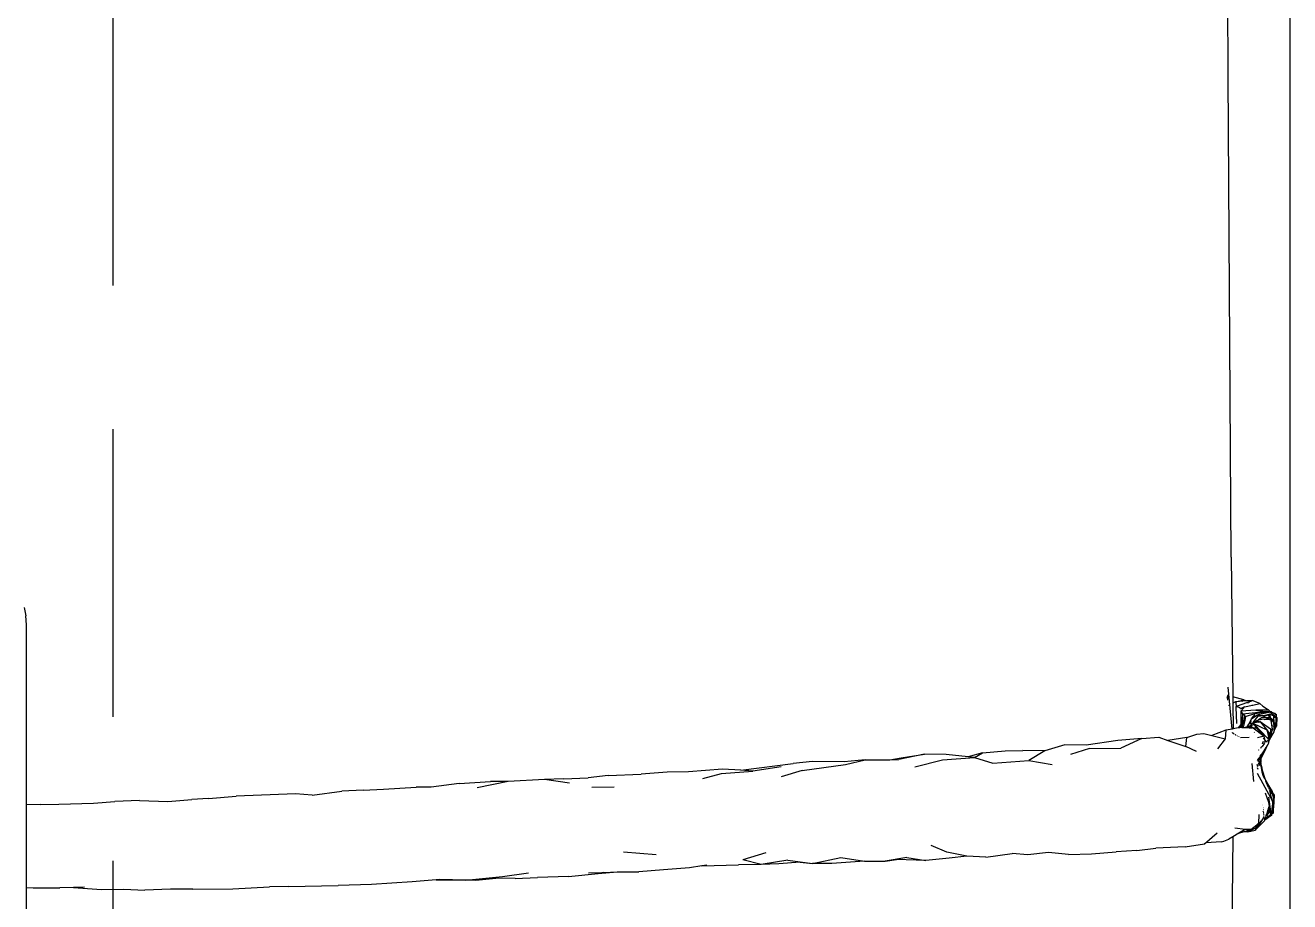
# Model space of a CAD drawing. Header units: millimetres. Extents: x 0 to 460473, y -68369 to 85219.
# Drawn here: x 224416 to 224966, y -37431 to -37050 of the extents above; entities that cross this region are included whole.
import ezdxf

# ---------------------------------------------------------------- set-up
doc = ezdxf.new("R2010")
doc.units = ezdxf.units.MM
doc.header["$LTSCALE"] = 50
doc.linetypes.add('HIDDEN2', pattern=[0.1875, 0.125, -0.0625])
doc.layers.add('ha', color=8, linetype='Continuous')
doc.layers.add('hid', color=8, linetype='HIDDEN2')

# ---------------------------------------------------------------- blocks, each defined once
blk = doc.blocks.new('12312')
for p, q in [((250590.54, -37194.21), (250590.54, -38539.32)), ((250563.72, -37583.35), (250563.47, -37500.2)), ((250565.07, -37792.35), (250563.72, -37583.35)), ((250565.07, -37792.35), (250565.78, -37853.05)), ((250040.27, -37814.23), (250041.01, -37817.95)), ((250041.25, -37821.73), (250041.01, -37817.95)), ((250041.25, -37900.02), (250041.25, -37821.73)), ((250563.42, -37853.65), (250563.58, -37852.47)), ((250563.58, -37852.47), (250563.5, -37852.47)), ((250563.63, -37854.47), (250563.58, -37852.47)), ((250563.67, -37852.49), (250563.58, -37852.47)), ((250565.56, -37867.1), (250563.75, -37848.82)), ((250563.91, -37852.55), (250563.85, -37852.54)), ((250564.09, -37856.78), (250563.96, -37856.86)), ((250564.37, -37856.63), (250564.33, -37856.65)), ((250570.61, -37854.33), (250565.78, -37853.05)), ((250565.78, -37853.05), (250565.82, -37855.84)), ((250566.99, -37855.2), (250565.82, -37855.84)), ((250565.82, -37855.84), (250565.95, -37867.02)), ((250566.99, -37855.2), (250570.61, -37854.33)), ((250568.63, -37855.09), (250566.99, -37855.2)), ((250566.99, -37855.2), (250567.07, -37855.7)), ((250567.07, -37855.7), (250567.04, -37855.71)), ((250567.07, -37855.7), (250567.3, -37857.26)), ((250567.23, -37857.72), (250567.32, -37857.63)), ((250567.3, -37857.26), (250567.91, -37857.04)), ((250567.3, -37857.26), (250567.6, -37857.35)), ((250567.32, -37857.63), (250567.3, -37857.26)), ((250567.59, -37864.65), (250567.32, -37857.63)), ((250567.6, -37857.35), (250567.91, -37857.04)), ((250567.6, -37857.35), (250568.84, -37857.74)), ((250567.91, -37857.04), (250571.87, -37855.58)), ((250570.61, -37854.33), (250568.63, -37855.09)), ((250569.94, -37855), (250568.63, -37855.09)), ((250569.15, -37858.33), (250568.84, -37857.74)), ((250570.87, -37857.46), (250569.15, -37858.33)), ((250570.45, -37857.97), (250569.15, -37858.33)), ((250569.28, -37859.37), (250570.45, -37857.97)), ((250569.94, -37855), (250570.61, -37854.33)), ((250571.85, -37854.87), (250569.94, -37855)), ((250570.45, -37857.97), (250570.87, -37857.46)), ((250570.61, -37854.33), (250571.85, -37854.87)), ((250570.87, -37857.46), (250574.41, -37856.68)), ((250574.1, -37854.77), (250571.85, -37854.87)), ((250571.87, -37855.58), (250572.74, -37855.26)), ((250571.87, -37855.58), (250572.56, -37855.64)), ((250572.74, -37855.26), (250574.1, -37854.77)), ((250572.74, -37855.26), (250573.01, -37855.38)), ((250574.1, -37854.77), (250574.2, -37854.71)), ((250574.22, -37854.72), (250574.1, -37854.77)), ((250574.2, -37854.71), (250574.25, -37854.71)), ((250574.22, -37854.72), (250574.2, -37854.71)), ((250574.22, -37854.72), (250574.25, -37854.71)), ((250577.51, -37856), (250574.22, -37854.72)), ((250574.41, -37856.68), (250574.41, -37856.62)), ((250574.41, -37856.68), (250574.45, -37856.67)), ((250574.45, -37856.67), (250574.44, -37856.62)), ((250574.45, -37856.67), (250577.51, -37856)), ((250577.51, -37856), (250578.81, -37857.08)), ((250578.81, -37857.08), (250581.25, -37858.72)), ((250575.88, -37858.87), (250569.28, -37859.37)), ((250569.28, -37859.37), (250569.96, -37860.48)), ((250569.28, -37859.37), (250569.33, -37865.14)), ((250569.5, -37864.92), (250569.9, -37862.74)), ((250569.9, -37862.74), (250569.86, -37864.48)), ((250569.96, -37860.48), (250569.9, -37862.74)), ((250569.9, -37862.74), (250570.02, -37862.1)), ((250569.96, -37860.48), (250579.89, -37859.51)), ((250571.09, -37861.36), (250569.96, -37860.48)), ((250569.96, -37860.48), (250570.02, -37862.1)), ((250570.02, -37862.1), (250570.15, -37861.39)), ((250570.02, -37862.1), (250570.1, -37864.18)), ((250570.56, -37865.15), (250571.09, -37861.36)), ((250571.03, -37863.22), (250570.56, -37865.15)), ((250571.03, -37863.22), (250571.09, -37861.36)), ((250571.39, -37861.69), (250571.03, -37863.22)), ((250571.09, -37861.36), (250571.39, -37861.69)), ((250571.39, -37861.69), (250575.41, -37860.32)), ((250572.75, -37864.92), (250573.9, -37862.7)), ((250573.79, -37863.33), (250572.93, -37864.87)), ((250573.9, -37862.7), (250574.77, -37861.49)), ((250573.9, -37862.7), (250574.3, -37862.41)), ((250574.3, -37862.41), (250575.65, -37861.44)), ((250574.77, -37861.49), (250574.3, -37862.41)), ((250574.63, -37864.27), (250576.85, -37861.49)), ((250575.66, -37863.76), (250574.63, -37864.27)), ((250574.82, -37861.49), (250574.77, -37861.49)), ((250574.9, -37861.34), (250574.82, -37861.49)), ((250575.65, -37861.44), (250574.82, -37861.49)), ((250575.41, -37860.32), (250574.9, -37861.34)), ((250576.7, -37863.8), (250575.28, -37864.31)), ((250575.28, -37864.31), (250576.8, -37863.86)), ((250575.41, -37860.32), (250580.77, -37859.65)), ((250576.29, -37863.55), (250575.43, -37864.2)), ((250576.18, -37863.48), (250575.5, -37864.06)), ((250575.66, -37863.76), (250575.5, -37864.06)), ((250575.65, -37861.44), (250576.2, -37861.04)), ((250576.18, -37863.48), (250575.66, -37863.76)), ((250581.25, -37858.72), (250575.88, -37858.87)), ((250575.88, -37858.87), (250576.55, -37858.98)), ((250576.24, -37863.47), (250576.18, -37863.48)), ((250582.05, -37859.79), (250576.2, -37861.04)), ((250576.85, -37861.49), (250576.2, -37861.04)), ((250576.2, -37861.04), (250579.04, -37861.14)), ((250576.85, -37863.17), (250576.24, -37863.47)), ((250576.47, -37863.42), (250576.24, -37863.47)), ((250576.24, -37863.47), (250576.29, -37863.55)), ((250576.29, -37863.55), (250577.67, -37864)), ((250576.29, -37863.55), (250576.7, -37863.8)), ((250579.19, -37862.85), (250576.47, -37863.42)), ((250576.85, -37863.17), (250576.47, -37863.42)), ((250576.55, -37858.98), (250581.25, -37858.72)), ((250576.55, -37858.98), (250579.89, -37859.51)), ((250576.7, -37863.8), (250576.8, -37863.86)), ((250576.8, -37863.86), (250577.14, -37864.07)), ((250576.85, -37861.49), (250579.04, -37861.14)), ((250577.03, -37863.08), (250576.85, -37863.17)), ((250577.38, -37862.81), (250577.03, -37863.08)), ((250577.67, -37864), (250577.19, -37864.09)), ((250577.52, -37862.73), (250577.38, -37862.81)), ((250578.29, -37862.19), (250577.52, -37862.73)), ((250577.67, -37864), (250580.63, -37867.5)), ((250582.15, -37867.11), (250577.67, -37864)), ((250578.29, -37862.19), (250580.91, -37860.92)), ((250581.83, -37862.14), (250578.29, -37862.19)), ((250579.04, -37861.14), (250581.83, -37860.68)), ((250579.65, -37862.88), (250579.19, -37862.85)), ((250579.65, -37862.88), (250581.83, -37862.14)), ((250580.17, -37862.92), (250579.65, -37862.88)), ((250579.89, -37859.51), (250581.59, -37859.34)), ((250579.89, -37859.51), (250580.77, -37859.65)), ((250580.65, -37862.69), (250580.17, -37862.92)), ((250581.8, -37863.05), (250580.17, -37862.92)), ((250580.65, -37862.69), (250580.55, -37862.67)), ((250581.83, -37862.14), (250580.65, -37862.69)), ((250581.75, -37862.93), (250580.65, -37862.69)), ((250580.77, -37859.65), (250581.74, -37859.53)), ((250581.83, -37860.68), (250580.91, -37860.92)), ((250580.91, -37860.92), (250581.06, -37861.06)), ((250581.83, -37860.68), (250581.06, -37861.06)), ((250581.06, -37861.06), (250581.22, -37861.21)), ((250581.22, -37861.21), (250582.09, -37861.24)), ((250581.22, -37861.21), (250581.38, -37861.36)), ((250581.25, -37858.72), (250582.1, -37859.52)), ((250582.13, -37861.34), (250581.38, -37861.36)), ((250581.38, -37861.36), (250581.78, -37861.73)), ((250581.74, -37859.53), (250581.59, -37859.34)), ((250581.59, -37859.34), (250581.96, -37859.5)), ((250581.74, -37859.53), (250581.96, -37859.5)), ((250581.8, -37863.05), (250581.75, -37862.93)), ((250581.88, -37862.95), (250581.75, -37862.93)), ((250581.78, -37861.73), (250582.34, -37861.8)), ((250581.78, -37861.73), (250583.42, -37863.28)), ((250581.88, -37863.05), (250581.8, -37863.05)), ((250581.83, -37860.68), (250583.67, -37861.29)), ((250583.42, -37863.28), (250581.83, -37862.14)), ((250581.83, -37862.14), (250581.88, -37862.95)), ((250582.43, -37863.09), (250581.83, -37862.14)), ((250581.88, -37862.95), (250581.88, -37863.05)), ((250582.43, -37863.09), (250581.88, -37862.95)), ((250582.43, -37863.09), (250581.88, -37863.05)), ((250581.96, -37859.5), (250582.05, -37859.79)), ((250582.73, -37859.88), (250581.96, -37859.5)), ((250581.96, -37859.5), (250582.1, -37859.52)), ((250582.05, -37859.79), (250584.73, -37861.96)), ((250582.68, -37859.63), (250582.1, -37859.52)), ((250582.1, -37859.52), (250582.46, -37859.64)), ((250582.48, -37863.45), (250582.43, -37863.09)), ((250582.64, -37863.11), (250582.43, -37863.09)), ((250582.64, -37863.11), (250582.48, -37863.45)), ((250582.59, -37864.21), (250582.48, -37863.45)), ((250582.5, -37859.65), (250582.7, -37859.72)), ((250583.08, -37863.43), (250582.59, -37864.21)), ((250583.42, -37863.28), (250582.64, -37863.11)), ((250582.7, -37859.72), (250582.68, -37859.63)), ((250582.68, -37859.63), (250583.03, -37859.83)), ((250582.7, -37859.72), (250582.73, -37859.88)), ((250582.7, -37859.72), (250582.74, -37859.74)), ((250582.84, -37859.94), (250582.73, -37859.88)), ((250582.84, -37859.94), (250582.74, -37859.74)), ((250582.74, -37859.74), (250583.03, -37859.83)), ((250584.07, -37860.55), (250582.84, -37859.94)), ((250583.03, -37859.83), (250584.06, -37860.46)), ((250583.03, -37859.83), (250584.01, -37860.17)), ((250583.42, -37863.28), (250583.56, -37864.66)), ((250583.67, -37861.29), (250584.73, -37861.96)), ((250583.68, -37861.97), (250583.67, -37861.29)), ((250583.68, -37861.97), (250584.72, -37862.1)), ((250583.73, -37864.12), (250583.68, -37861.97)), ((250584.01, -37860.17), (250584.06, -37860.46)), ((250584.06, -37860.46), (250584.07, -37860.55)), ((250584.06, -37860.46), (250584.79, -37860.9)), ((250584.79, -37860.9), (250584.07, -37860.55)), ((250584.5, -37866.1), (250584.72, -37862.1)), ((250584.72, -37862.1), (250584.93, -37862.13)), ((250584.73, -37861.96), (250584.79, -37860.9)), ((250584.73, -37861.96), (250584.93, -37862.13)), ((250584.93, -37862.13), (250584.87, -37865.78)), ((250545.81, -37870.71), (250550.14, -37869.28)), ((250550.14, -37869.28), (250553.24, -37869.03)), ((250553.24, -37869.03), (250556.65, -37869.87)), ((250562.77, -37867.54), (250556.65, -37869.87)), ((250562.77, -37867.54), (250562.53, -37871.32)), ((250563.82, -37867.42), (250562.77, -37867.54)), ((250565.56, -37867.1), (250563.82, -37867.42)), ((250565.95, -37867.02), (250565.56, -37867.1)), ((250565.76, -37869.06), (250565.71, -37868.62)), ((250568.14, -37866.62), (250565.95, -37867.02)), ((250565.97, -37868.78), (250565.97, -37869.17)), ((250566.26, -37868.96), (250566.06, -37869.21)), ((250566.13, -37869.25), (250566.35, -37869.02)), ((250567.02, -37869.44), (250566.88, -37869.62)), ((250566.88, -37869.62), (250567.11, -37869.5)), ((250569.33, -37865.14), (250568.14, -37866.62)), ((250568.73, -37866.51), (250568.14, -37866.62)), ((250568.73, -37866.51), (250569.33, -37865.87)), ((250569.24, -37866.42), (250568.73, -37866.51)), ((250569.7, -37866.43), (250569.24, -37866.42)), ((250569.85, -37864.72), (250569.33, -37865.87)), ((250569.5, -37864.92), (250569.33, -37865.14)), ((250569.33, -37865.14), (250569.33, -37865.87)), ((250569.33, -37865.87), (250569.38, -37865.56)), ((250569.38, -37865.56), (250569.5, -37864.92)), ((250569.86, -37864.48), (250569.5, -37864.92)), ((250569.72, -37866.38), (250569.7, -37866.43)), ((250569.74, -37866.43), (250569.7, -37866.43)), ((250569.74, -37866.43), (250569.72, -37866.38)), ((250569.72, -37866.38), (250569.81, -37866.38)), ((250569.74, -37866.43), (250572.91, -37866.54)), ((250569.85, -37864.72), (250569.81, -37866.38)), ((250569.81, -37866.38), (250569.85, -37866.39)), ((250569.85, -37866.39), (250570.1, -37864.18)), ((250570.1, -37864.18), (250569.85, -37864.72)), ((250569.86, -37864.48), (250569.85, -37864.72)), ((250569.85, -37866.39), (250569.94, -37866.39)), ((250570.1, -37864.18), (250569.86, -37864.48)), ((250570.39, -37865.88), (250569.94, -37866.39)), ((250569.94, -37866.39), (250570.1, -37866.39)), ((250570.1, -37866.39), (250570.34, -37866.06)), ((250570.1, -37866.39), (250570.26, -37866.4)), ((250570.34, -37866.06), (250570.26, -37866.4)), ((250570.26, -37866.4), (250571.84, -37866.2)), ((250570.26, -37866.4), (250571.36, -37866.44)), ((250570.39, -37865.88), (250570.34, -37866.06)), ((250570.56, -37865.15), (250570.39, -37865.88)), ((250571.78, -37866.3), (250571.36, -37866.44)), ((250571.36, -37866.44), (250572.91, -37866.54)), ((250572.13, -37866.18), (250571.78, -37866.3)), ((250571.84, -37866.2), (250571.78, -37866.3)), ((250572.58, -37864.96), (250571.84, -37866.2)), ((250571.84, -37866.2), (250572.13, -37866.18)), ((250573.11, -37865.84), (250572.13, -37866.18)), ((250572.13, -37866.18), (250573.92, -37866.03)), ((250572.75, -37864.92), (250572.58, -37864.96)), ((250572.93, -37864.87), (250572.75, -37864.92)), ((250572.91, -37866.54), (250572.99, -37866.5)), ((250574.32, -37864.53), (250572.93, -37864.87)), ((250572.99, -37866.5), (250573.92, -37866.03)), ((250572.99, -37866.5), (250573.27, -37866.56)), ((250573.11, -37865.84), (250574.32, -37864.53)), ((250575.29, -37865.1), (250573.11, -37865.84)), ((250573.32, -37866.52), (250573.27, -37866.56)), ((250573.92, -37866.03), (250573.32, -37866.52)), ((250573.32, -37866.52), (250574.01, -37866.58)), ((250573.92, -37866.03), (250574.63, -37866.56)), ((250574.01, -37866.58), (250573.92, -37866.03)), ((250574.01, -37866.58), (250574.2, -37866.55)), ((250574.32, -37864.53), (250574.45, -37864.59)), ((250574.45, -37864.59), (250574.63, -37864.27)), ((250574.45, -37864.59), (250574.48, -37864.6)), ((250574.48, -37864.6), (250574.97, -37864.51)), ((250574.48, -37864.6), (250575.29, -37865.1)), ((250574.48, -37864.6), (250580.63, -37867.5)), ((250574.63, -37866.56), (250576.02, -37866.62)), ((250574.63, -37866.56), (250579.49, -37870.24)), ((250574.97, -37864.51), (250575.02, -37864.47)), ((250574.99, -37864.48), (250574.97, -37864.51)), ((250575.02, -37864.47), (250574.99, -37864.48)), ((250575.02, -37864.47), (250575.08, -37864.42)), ((250575.12, -37864.4), (250575.08, -37864.42)), ((250577.06, -37864.12), (250575.12, -37864.4)), ((250575.28, -37864.31), (250575.12, -37864.4)), ((250575.28, -37868.58), (250575.13, -37868.52)), ((250575.43, -37864.2), (250575.28, -37864.31)), ((250575.29, -37865.1), (250580.91, -37871.06)), ((250575.65, -37865.85), (250575.29, -37865.1)), ((250575.43, -37864.2), (250575.5, -37864.06)), ((250575.69, -37865.94), (250575.65, -37865.85)), ((250575.69, -37865.94), (250575.77, -37865.97)), ((250576.02, -37866.62), (250575.69, -37865.94)), ((250580.91, -37871.06), (250575.77, -37865.97)), ((250576.02, -37866.62), (250579.49, -37870.24)), ((250577.14, -37864.07), (250577.06, -37864.12)), ((250577.14, -37864.07), (250577.19, -37864.09)), ((250580.63, -37867.5), (250581.73, -37869.12)), ((250580.63, -37867.5), (250580.71, -37867.83)), ((250581.73, -37869.12), (250580.71, -37867.83)), ((250580.71, -37867.83), (250581.32, -37870.58)), ((250581.46, -37870.38), (250581.73, -37869.12)), ((250581.73, -37869.12), (250582.06, -37869.54)), ((250582.15, -37867.11), (250582.06, -37869.54)), ((250582.15, -37867.11), (250583, -37867.08)), ((250582.31, -37869.24), (250582.21, -37869.57)), ((250582.31, -37869.43), (250582.21, -37869.57)), ((250582.28, -37870.81), (250583.88, -37867.97)), ((250582.28, -37870.81), (250582.31, -37869.43)), ((250583, -37867.08), (250582.31, -37869.24)), ((250582.31, -37869.24), (250582.57, -37868.89)), ((250582.54, -37869.1), (250582.31, -37869.43)), ((250582.31, -37869.43), (250582.31, -37869.24)), ((250582.74, -37865.27), (250582.59, -37864.21)), ((250583.02, -37865.93), (250582.74, -37865.27)), ((250583, -37867.08), (250582.74, -37865.27)), ((250583.56, -37864.66), (250583.64, -37865.17)), ((250583.63, -37865.42), (250583.66, -37865.28)), ((250583.63, -37865.42), (250583.64, -37865.55)), ((250583.65, -37864.69), (250583.64, -37865.17)), ((250583.64, -37865.17), (250583.66, -37865.28)), ((250583.64, -37865.55), (250583.7, -37866.15)), ((250583.64, -37865.55), (250583.72, -37865.61)), ((250583.66, -37865.28), (250583.75, -37864.92)), ((250583.7, -37866.15), (250583.72, -37865.61)), ((250583.7, -37866.15), (250583.8, -37867.22)), ((250583.72, -37865.61), (250583.75, -37864.92)), ((250583.72, -37865.61), (250583.8, -37866.04)), ((250584.11, -37865.09), (250583.73, -37864.12)), ((250583.75, -37864.92), (250583.73, -37864.12)), ((250583.8, -37866.04), (250583.75, -37864.92)), ((250583.8, -37866.04), (250583.91, -37866.71)), ((250583.84, -37867.17), (250583.8, -37866.04)), ((250583.8, -37867.22), (250583.84, -37867.17)), ((250583.8, -37867.22), (250583.81, -37867.29)), ((250583.86, -37867.52), (250583.81, -37867.29)), ((250583.84, -37867.17), (250584.87, -37865.78)), ((250583.84, -37867.55), (250583.86, -37867.52)), ((250583.88, -37867.97), (250583.84, -37867.55)), ((250583.86, -37867.52), (250584.87, -37865.78)), ((250584.11, -37865.09), (250583.91, -37866.71)), ((250584.5, -37866.1), (250584.11, -37865.09)), ((250584.87, -37865.78), (250584.5, -37866.1)), ((250492.78, -37874), (250484.11, -37876.56)), ((250502.06, -37874.1), (250492.78, -37874)), ((250515.84, -37872.14), (250502.06, -37874.1)), ((250526.26, -37871.24), (250515.84, -37872.14)), ((250526.26, -37871.24), (250517.1, -37875.34)), ((250526.26, -37871.24), (250533.57, -37870.69)), ((250533.57, -37870.69), (250537.51, -37872)), ((250545.81, -37870.71), (250537.51, -37872)), ((250537.51, -37872), (250545.41, -37874.64)), ((250545.41, -37874.64), (250545.81, -37870.71)), ((250550.08, -37876.84), (250545.41, -37874.64)), ((250556.65, -37869.87), (250562.53, -37871.32)), ((250562.53, -37871.32), (250559.21, -37875.74)), ((250567.18, -37869.55), (250567.03, -37869.71)), ((250567.23, -37869.58), (250567.08, -37869.74)), ((250567.15, -37869.77), (250567.26, -37869.6)), ((250567.97, -37870.04), (250567.91, -37870.16)), ((250568.52, -37870.39), (250568.47, -37870.44)), ((250569.13, -37870.78), (250572.88, -37870.55)), ((250579.49, -37870.24), (250576.55, -37870.96)), ((250577.97, -37875.32), (250578.12, -37874.95)), ((250578.12, -37874.95), (250578.21, -37874.84)), ((250578.3, -37874.98), (250578.27, -37875.02)), ((250578.32, -37874.72), (250578.3, -37874.98)), ((250579.63, -37873.24), (250578.63, -37874.65)), ((250578.72, -37873.43), (250578.67, -37873.46)), ((250578.72, -37873.43), (250579.16, -37872.32)), ((250578.95, -37870.96), (250579.95, -37872.43)), ((250580.07, -37872.61), (250579.49, -37870.24)), ((250579.53, -37873), (250579.95, -37872.43)), ((250579.95, -37872.43), (250580.07, -37872.61)), ((250580.07, -37872.61), (250579.96, -37872.77)), ((250580.12, -37872.68), (250580.07, -37872.61)), ((250580.53, -37874.56), (250580.1, -37875.5)), ((250580.52, -37874.9), (250580.1, -37875.5)), ((250580.12, -37872.68), (250580.99, -37872.1)), ((250580.52, -37874.9), (250581.11, -37873.69)), ((250580.71, -37874.3), (250580.52, -37874.9)), ((250580.52, -37874.9), (250580.62, -37874.44)), ((250580.91, -37871.11), (250580.91, -37871.06)), ((250580.91, -37871.11), (250580.94, -37871.09)), ((250580.91, -37871.11), (250581.06, -37871.21)), ((250580.99, -37872.1), (250581.13, -37872)), ((250581, -37872.27), (250580.99, -37872.1)), ((250581.06, -37871.21), (250581.04, -37871.23)), ((250581.06, -37871.21), (250581.55, -37871.65)), ((250581.09, -37872.19), (250581.13, -37872)), ((250581.28, -37872.95), (250581.11, -37873.69)), ((250581.13, -37872), (250581.56, -37871.71)), ((250581.28, -37872.95), (250582.03, -37871.27)), ((250581.28, -37872.95), (250581.42, -37872.34)), ((250581.32, -37870.58), (250581.46, -37870.38)), ((250581.32, -37870.58), (250581.39, -37870.73)), ((250581.39, -37870.73), (250581.36, -37870.78)), ((250581.36, -37870.78), (250581.55, -37871.65)), ((250581.39, -37870.73), (250581.46, -37870.38)), ((250582.03, -37871.27), (250581.42, -37872.34)), ((250581.56, -37871.71), (250581.42, -37872.34)), ((250581.65, -37871.33), (250581.55, -37871.65)), ((250581.56, -37871.71), (250581.55, -37871.65)), ((250581.65, -37871.33), (250582.06, -37869.54)), ((250582.21, -37869.57), (250581.65, -37871.33)), ((250582.03, -37871.27), (250582.22, -37870.94)), ((250582.21, -37869.57), (250582.28, -37870.81)), ((250582.28, -37870.81), (250582.22, -37870.94)), ((250406, -37880.51), (250396.88, -37881.37)), ((250397.42, -37882.46), (250406, -37880.51)), ((250406, -37880.51), (250416.66, -37880.4)), ((250416.66, -37880.4), (250421.54, -37879.66)), ((250416.66, -37880.4), (250420.58, -37880.36)), ((250431.7, -37878.08), (250420.58, -37880.36)), ((250421.54, -37879.66), (250431.7, -37878.08)), ((250427.54, -37883.54), (250439.64, -37880.48)), ((250441.1, -37878.16), (250431.7, -37878.08)), ((250439.64, -37880.48), (250453.45, -37879.47)), ((250450.8, -37879.19), (250441.1, -37878.16)), ((250457.03, -37877.48), (250450.8, -37879.19)), ((250453.45, -37879.47), (250450.8, -37879.19)), ((250453.45, -37879.47), (250457.03, -37877.48)), ((250453.45, -37879.47), (250461.39, -37881.91)), ((250457.03, -37877.48), (250466.84, -37876.55)), ((250466.84, -37876.55), (250474.5, -37876.38)), ((250484.11, -37876.56), (250474.5, -37876.38)), ((250484.11, -37876.56), (250477.1, -37880.71)), ((250503.44, -37875.6), (250495.29, -37878.15)), ((250503.44, -37875.6), (250517.1, -37875.34)), ((250576.72, -37880.35), (250576.41, -37880.82)), ((250577.14, -37880.43), (250576.65, -37881.36)), ((250576.78, -37880.29), (250576.72, -37880.35)), ((250576.74, -37880.82), (250576.72, -37880.35)), ((250576.74, -37880.82), (250576.78, -37880.29)), ((250577.01, -37879.92), (250576.78, -37880.26)), ((250576.78, -37880.29), (250576.78, -37880.26)), ((250577.05, -37879.85), (250577.01, -37879.92)), ((250577.14, -37880.43), (250577.01, -37879.92)), ((250577.04, -37876.25), (250577.06, -37876.15)), ((250577.63, -37878.97), (250577.05, -37879.85)), ((250577.05, -37879.85), (250577.2, -37880.33)), ((250577.06, -37876.15), (250577.1, -37876.1)), ((250577.1, -37876.2), (250577.06, -37876.15)), ((250577.2, -37880.33), (250577.14, -37880.43)), ((250577.36, -37880.02), (250577.2, -37880.33)), ((250577.65, -37879.21), (250577.36, -37880.02)), ((250577.67, -37879.44), (250577.36, -37880.02)), ((250577.7, -37878.86), (250577.63, -37878.97)), ((250577.65, -37879.21), (250577.63, -37878.97)), ((250577.72, -37879.07), (250577.65, -37879.21)), ((250577.67, -37879.44), (250577.65, -37879.21)), ((250577.72, -37879.07), (250577.67, -37879.44)), ((250577.75, -37879.29), (250577.67, -37879.44)), ((250577.7, -37878.86), (250578.11, -37878.24)), ((250577.7, -37878.86), (250577.72, -37879.07)), ((250577.75, -37879.29), (250577.72, -37879.07)), ((250578.09, -37878.65), (250577.75, -37879.29)), ((250577.87, -37880.31), (250577.77, -37880.54)), ((250577.94, -37875.15), (250577.79, -37875.5)), ((250578.01, -37880.02), (250577.87, -37880.31)), ((250577.95, -37880.99), (250577.87, -37880.31)), ((250578.01, -37880.02), (250577.95, -37880.99)), ((250580.1, -37875.5), (250578.01, -37880.02)), ((250578.11, -37878.24), (250578.09, -37878.65)), ((250578.09, -37878.65), (250578.26, -37878.33)), ((250578.35, -37877.88), (250578.11, -37878.24)), ((250578.67, -37877.56), (250578.26, -37878.33)), ((250578.26, -37878.33), (250578.28, -37878.12)), ((250578.28, -37878.12), (250578.29, -37878.09)), ((250578.29, -37878.09), (250578.33, -37878.05)), ((250578.33, -37878.05), (250578.35, -37877.88)), ((250578.39, -37877.82), (250578.35, -37877.88)), ((250579.32, -37876.62), (250578.39, -37877.82)), ((250580.19, -37875.09), (250578.67, -37877.56)), ((250579.15, -37876.66), (250578.67, -37877.56)), ((250580.1, -37875.5), (250579.32, -37876.62)), ((250319.78, -37885.87), (250308.5, -37886.66)), ((250329.06, -37885.68), (250319.78, -37885.87)), ((250343.94, -37884.48), (250329.06, -37885.68)), ((250343.44, -37886.34), (250357.16, -37885.4)), ((250351.87, -37885.03), (250343.94, -37884.48)), ((250351.87, -37885.03), (250374.68, -37882.06)), ((250357.16, -37885.4), (250351.87, -37885.03)), ((250369.43, -37883.53), (250357.16, -37885.4)), ((250378.52, -37885.09), (250369.35, -37887.86)), ((250383.08, -37881.17), (250374.68, -37882.06)), ((250378.52, -37885.09), (250397.42, -37882.46)), ((250396.88, -37881.37), (250383.08, -37881.17)), ((250461.39, -37881.91), (250477.1, -37880.71)), ((250477.1, -37880.71), (250487.32, -37882.54)), ((250574.14, -37882.12), (250574.8, -37889.91)), ((250576.75, -37883.58), (250576.43, -37882.47)), ((250576.44, -37883.87), (250576.66, -37884.5)), ((250577.17, -37881.83), (250576.86, -37882.5)), ((250577.49, -37881.49), (250577.12, -37883.02)), ((250577.17, -37881.83), (250577.12, -37883.02)), ((250577.44, -37881.26), (250577.17, -37881.83)), ((250577.44, -37881.28), (250577.46, -37881.2)), ((250577.46, -37881.2), (250577.44, -37881.26)), ((250577.44, -37881.26), (250577.44, -37881.28)), ((250577.44, -37881.28), (250577.49, -37881.49)), ((250577.67, -37880.74), (250577.46, -37881.2)), ((250577.46, -37881.2), (250577.52, -37881.38)), ((250577.52, -37881.38), (250577.49, -37881.49)), ((250577.49, -37881.49), (250578.5, -37885.69)), ((250577.67, -37880.74), (250577.52, -37881.38)), ((250577.52, -37881.38), (250578.1, -37883.28)), ((250577.77, -37880.54), (250577.67, -37880.74)), ((250577.89, -37882), (250577.77, -37880.54)), ((250577.95, -37880.99), (250577.89, -37882)), ((250577.89, -37882), (250578.1, -37883.28)), ((250577.89, -37882), (250578.24, -37883.4)), ((250578.24, -37883.4), (250577.95, -37880.99)), ((250578.1, -37883.28), (250578.5, -37885.69)), ((250578.3, -37883.91), (250578.24, -37883.4)), ((250578.24, -37883.4), (250578.62, -37884.95)), ((250578.3, -37883.91), (250578.62, -37884.95)), ((250578.5, -37885.69), (250578.3, -37883.91)), ((250578.5, -37885.69), (250578.55, -37885.89)), ((250579.03, -37887.33), (250578.55, -37885.89)), ((250578.55, -37885.89), (250578.8, -37886.94)), ((250578.62, -37884.95), (250579.73, -37888.57)), ((250578.62, -37884.95), (250579.33, -37887.88)), ((250229.39, -37890.83), (250217.26, -37892.41)), ((250229.39, -37890.83), (250243, -37889.95)), ((250250.68, -37889.96), (250237.24, -37892.68)), ((250250.68, -37889.96), (250243, -37889.95)), ((250266.52, -37889.06), (250250.68, -37889.96)), ((250274.76, -37888.8), (250266.52, -37889.06)), ((250277.36, -37890.61), (250266.52, -37889.06)), ((250274.76, -37888.8), (250285.5, -37888.24)), ((250294.14, -37887.24), (250285.5, -37888.24)), ((250294.14, -37887.24), (250308.5, -37886.66)), ((250335.3, -37888.6), (250343.44, -37886.34)), ((250582.29, -37897.05), (250576.47, -37886.47)), ((250579.03, -37887.33), (250578.8, -37886.94)), ((250579.14, -37887.68), (250579.03, -37887.33)), ((250579.33, -37887.88), (250579.03, -37887.33)), ((250579.73, -37888.57), (250579.33, -37887.88)), ((250579.33, -37887.88), (250579.46, -37888.37)), ((250579.73, -37888.57), (250580.09, -37889.74)), ((250582.96, -37894.27), (250579.73, -37888.57)), ((250580.09, -37889.74), (250582.96, -37894.27)), ((250580.41, -37890.45), (250580.09, -37889.74)), ((250581.33, -37891.85), (250580.09, -37889.74)), ((250581.35, -37892.51), (250580.41, -37890.45)), ((250580.41, -37890.45), (250581.33, -37891.85)), ((250120.42, -37897.33), (250132.39, -37896.21)), ((250158.21, -37895.24), (250132.39, -37896.21)), ((250165.54, -37895.81), (250158.21, -37895.24)), ((250165.54, -37895.81), (250178.45, -37894.09)), ((250187.68, -37893.61), (250178.45, -37894.09)), ((250187.68, -37893.61), (250196.54, -37893.27)), ((250196.54, -37893.27), (250210.75, -37892.36)), ((250217.26, -37892.41), (250210.75, -37892.36)), ((250287.1, -37892.41), (250296.75, -37892.22)), ((250581.49, -37899.03), (250579.98, -37894.92)), ((250581.29, -37896.75), (250582.21, -37902.94)), ((250581.56, -37892.24), (250581.33, -37891.85)), ((250582.78, -37895.38), (250581.56, -37892.24)), ((250581.65, -37893.18), (250581.56, -37892.24)), ((250582.29, -37894.46), (250581.56, -37892.24)), ((250581.56, -37892.24), (250582.96, -37894.27)), ((250581.78, -37895.68), (250581.79, -37895.66)), ((250582.9, -37898.15), (250581.92, -37893.76)), ((250581.95, -37896.14), (250581.94, -37896.08)), ((250582.96, -37894.27), (250582.97, -37894.34)), ((250582.97, -37894.34), (250583.12, -37896.03)), ((250583.95, -37895.84), (250582.97, -37894.34)), ((250583.53, -37896.82), (250582.97, -37894.34)), ((250583.53, -37896.82), (250583.13, -37898.59)), ((250583.57, -37901.17), (250583.53, -37896.82)), ((250583.57, -37901.17), (250583.95, -37895.84)), ((250047.32, -37899.82), (250041.25, -37900.02)), ((250041.25, -37936.02), (250041.25, -37900.02)), ((250047.32, -37899.82), (250055.28, -37899.72)), ((250055.28, -37899.72), (250070.39, -37899.37)), ((250070.39, -37899.37), (250079.66, -37898.64)), ((250090.38, -37898.19), (250079.66, -37898.64)), ((250090.38, -37898.19), (250102.8, -37898.53)), ((250102.8, -37898.53), (250113.2, -37897.66)), ((250120.42, -37897.33), (250113.2, -37897.66)), ((250578.86, -37900.02), (250578.89, -37900.02)), ((250578.91, -37900.2), (250578.88, -37900.21)), ((250578.91, -37900.22), (250578.88, -37900.24)), ((250578.93, -37901.07), (250579.01, -37901.11)), ((250578.94, -37901.15), (250579.01, -37901.17)), ((250578.95, -37901.36), (250579.03, -37901.38)), ((250579.06, -37901.64), (250578.97, -37901.63)), ((250579.12, -37902.25), (250579.01, -37902.27)), ((250580.67, -37903.66), (250581.05, -37902.46)), ((250581.05, -37902.46), (250581.78, -37902.09)), ((250581.05, -37902.46), (250581.07, -37902.4)), ((250581.07, -37902.4), (250581.83, -37901.96)), ((250581.07, -37902.4), (250581.12, -37902.22)), ((250581.78, -37902.09), (250581.09, -37903.69)), ((250581.12, -37902.22), (250581.28, -37901.72)), ((250581.12, -37902.22), (250581.83, -37901.96)), ((250581.28, -37901.72), (250581.3, -37901.66)), ((250581.88, -37901.75), (250581.28, -37901.72)), ((250581.28, -37903.7), (250581.78, -37902.09)), ((250581.3, -37901.66), (250581.43, -37901.25)), ((250581.36, -37901.66), (250581.3, -37901.66)), ((250581.43, -37901.25), (250581.36, -37901.66)), ((250581.83, -37901.59), (250581.36, -37901.66)), ((250581.43, -37901.25), (250581.59, -37900.72)), ((250582.21, -37902.94), (250581.49, -37899.03)), ((250581.49, -37899.03), (250581.6, -37900.69)), ((250581.59, -37900.72), (250581.6, -37900.69)), ((250581.83, -37901.59), (250581.59, -37900.72)), ((250581.78, -37902.09), (250581.82, -37902.07)), ((250581.82, -37902.07), (250581.86, -37901.95)), ((250581.88, -37901.75), (250581.83, -37901.59)), ((250581.83, -37901.96), (250581.86, -37901.95)), ((250581.86, -37901.95), (250581.87, -37901.89)), ((250582.03, -37903.04), (250581.86, -37901.95)), ((250582.21, -37902.94), (250581.86, -37901.95)), ((250581.87, -37901.89), (250581.89, -37901.84)), ((250581.89, -37901.84), (250581.88, -37901.75)), ((250582.29, -37897.05), (250582.29, -37897.02)), ((250582.9, -37898.15), (250582.29, -37897.05)), ((250582.88, -37902.65), (250582.94, -37901.93)), ((250582.9, -37898.15), (250582.92, -37898.22)), ((250583.13, -37898.59), (250582.92, -37898.22)), ((250582.94, -37901.93), (250583.15, -37899.49)), ((250583.35, -37901.44), (250582.94, -37901.93)), ((250583.21, -37898.75), (250583.13, -37898.59)), ((250583.15, -37899.49), (250583.17, -37899.22)), ((250583.34, -37899.86), (250583.15, -37899.49)), ((250583.17, -37899.22), (250583.21, -37898.75)), ((250583.17, -37899.22), (250583.34, -37899.86)), ((250583.34, -37899.86), (250583.21, -37898.75)), ((250583.34, -37899.86), (250583.35, -37901.44)), ((250583.57, -37901.17), (250583.35, -37901.44)), ((250583.35, -37901.44), (250583.36, -37903.62)), ((250578.28, -37906.94), (250575.56, -37910.97)), ((250579.62, -37907.03), (250575.56, -37910.97)), ((250575.84, -37910), (250578.28, -37906.94)), ((250577.07, -37904.19), (250577.03, -37908.19)), ((250579.21, -37905.47), (250578.28, -37906.94)), ((250579.05, -37903.02), (250579.19, -37902.85)), ((250579.2, -37903.01), (250579.05, -37903.02)), ((250579.06, -37903.1), (250579.21, -37903.04)), ((250579.25, -37903.45), (250579.08, -37903.39)), ((250579.09, -37903.54), (250579.26, -37903.56)), ((250579.29, -37903.84), (250579.1, -37903.81)), ((250579.11, -37903.86), (250579.29, -37903.89)), ((250579.33, -37904.25), (250579.13, -37904.29)), ((250579.34, -37904.31), (250579.14, -37904.34)), ((250579.34, -37904.28), (250579.15, -37904.58)), ((250579.18, -37904.99), (250579.4, -37904.94)), ((250579.2, -37905.32), (250579.45, -37905.42)), ((250579.3, -37905.65), (250579.25, -37905.64)), ((250579.26, -37905.67), (250579.3, -37905.65)), ((250579.3, -37905.65), (250579.47, -37905.54)), ((250579.48, -37905.7), (250579.3, -37905.65)), ((250579.48, -37905.7), (250579.3, -37905.81)), ((250579.49, -37905.74), (250579.31, -37905.87)), ((250579.32, -37905.9), (250579.49, -37905.74)), ((250579.36, -37906.03), (250579.5, -37905.87)), ((250579.45, -37906.39), (250579.55, -37906.31)), ((250579.56, -37906.42), (250579.46, -37906.42)), ((250579.48, -37905.7), (250579.49, -37905.74)), ((250579.62, -37907.03), (250579.81, -37906.44)), ((250579.81, -37906.44), (250579.94, -37906)), ((250579.9, -37906.44), (250579.81, -37906.44)), ((250580.17, -37905.83), (250579.9, -37906.44)), ((250579.9, -37906.44), (250580.63, -37905.9)), ((250580.69, -37905.92), (250579.9, -37906.44)), ((250579.94, -37906), (250580.23, -37905.06)), ((250579.94, -37906), (250580.17, -37905.83)), ((250580.17, -37905.83), (250580.26, -37905.75)), ((250580.63, -37905.9), (250580.17, -37905.83)), ((250580.23, -37905.06), (250580.27, -37905.02)), ((250580.26, -37905.75), (250581.03, -37905.16)), ((250580.26, -37905.75), (250580.63, -37905.9)), ((250580.27, -37905.02), (250580.29, -37904.87)), ((250580.33, -37904.84), (250580.29, -37904.87)), ((250580.32, -37904.79), (250580.52, -37904.15)), ((250580.32, -37904.79), (250580.44, -37904.75)), ((250580.32, -37904.79), (250580.33, -37904.84)), ((250580.78, -37904.4), (250580.44, -37904.75)), ((250580.52, -37904.15), (250580.55, -37904.06)), ((250580.92, -37904.09), (250580.52, -37904.15)), ((250580.55, -37904.06), (250580.56, -37904.03)), ((250580.55, -37904.06), (250580.69, -37904.04)), ((250580.56, -37904.03), (250580.59, -37903.92)), ((250580.69, -37904.04), (250580.56, -37904.03)), ((250580.59, -37903.92), (250580.67, -37903.66)), ((250580.86, -37904.02), (250580.59, -37903.92)), ((250580.63, -37905.9), (250581.26, -37905.43)), ((250580.63, -37905.9), (250580.69, -37905.92)), ((250580.67, -37903.66), (250581.09, -37903.69)), ((250580.86, -37904.02), (250580.69, -37904.04)), ((250580.69, -37904.04), (250580.92, -37904.09)), ((250581.26, -37905.43), (250580.69, -37905.92)), ((250580.8, -37904.36), (250580.78, -37904.4)), ((250580.92, -37904.09), (250580.8, -37904.36)), ((250581.07, -37904.1), (250580.8, -37904.36)), ((250580.95, -37904.01), (250580.86, -37904.02)), ((250580.92, -37904.09), (250580.86, -37904.02)), ((250580.95, -37904.01), (250580.92, -37904.09)), ((250580.92, -37904.09), (250581, -37904.08)), ((250581.09, -37903.69), (250580.95, -37904.01)), ((250581.2, -37903.98), (250580.95, -37904.01)), ((250581, -37904.08), (250581.07, -37904.1)), ((250581.03, -37905.16), (250581.89, -37904.49)), ((250582.28, -37904.55), (250581.03, -37905.16)), ((250581.07, -37904.1), (250581.2, -37903.98)), ((250581.09, -37903.69), (250581.28, -37903.7)), ((250581.2, -37903.98), (250581.28, -37903.7)), ((250581.45, -37903.71), (250581.2, -37903.98)), ((250581.26, -37905.43), (250582.74, -37904.33)), ((250582.28, -37904.55), (250581.26, -37905.43)), ((250581.28, -37903.7), (250581.45, -37903.71)), ((250581.45, -37903.71), (250581.64, -37903.52)), ((250581.68, -37903.47), (250581.64, -37903.52)), ((250582.03, -37903.04), (250581.68, -37903.47)), ((250581.68, -37903.47), (250582.04, -37903.11)), ((250581.89, -37904.49), (250582.17, -37904.27)), ((250581.89, -37904.49), (250582.48, -37904.38)), ((250582.04, -37903.11), (250582.03, -37903.04)), ((250582.04, -37903.11), (250582.21, -37902.94)), ((250582.21, -37902.94), (250582.17, -37904.27)), ((250582.17, -37904.27), (250582.56, -37904.31)), ((250582.74, -37904.33), (250582.28, -37904.55)), ((250582.48, -37904.38), (250582.28, -37904.55)), ((250582.56, -37904.31), (250582.48, -37904.38)), ((250582.48, -37904.38), (250582.74, -37904.33)), ((250582.56, -37904.31), (250582.74, -37904.33)), ((250582.74, -37904.33), (250582.76, -37904.14)), ((250583.36, -37903.62), (250582.76, -37904.14)), ((250582.76, -37904.14), (250582.78, -37903.8)), ((250582.78, -37903.8), (250582.79, -37903.71)), ((250582.78, -37903.8), (250582.88, -37903.81)), ((250582.79, -37903.71), (250582.88, -37902.65)), ((250582.88, -37903.7), (250582.79, -37903.71)), ((250582.88, -37903.7), (250582.88, -37902.65)), ((250583.36, -37903.62), (250582.88, -37903.81)), ((250583.36, -37903.62), (250582.88, -37903.7)), ((250582.88, -37903.81), (250582.88, -37903.7)), ((250553.56, -37917.02), (250559.01, -37912.17)), ((250568.42, -37912.35), (250565.86, -37913.87)), ((250571.21, -37910.69), (250566.65, -37910.11)), ((250571.21, -37910.69), (250568.42, -37912.35)), ((250568.42, -37912.35), (250570.68, -37911.65)), ((250570.68, -37911.65), (250571.96, -37911.26)), ((250570.68, -37911.65), (250572.29, -37911.76)), ((250573.5, -37910.78), (250571.21, -37910.69)), ((250571.96, -37911.26), (250572.03, -37911.24)), ((250571.96, -37911.26), (250572.29, -37911.76)), ((250572.03, -37911.24), (250573.5, -37910.78)), ((250572.29, -37911.76), (250572.03, -37911.24)), ((250572.29, -37911.76), (250575.84, -37910)), ((250573.5, -37910.78), (250572.29, -37911.76)), ((250572.29, -37911.76), (250575.56, -37910.97)), ((250573.59, -37910.75), (250573.5, -37910.78)), ((250573.59, -37910.75), (250577.03, -37908.19)), ((250575.84, -37910), (250577.03, -37908.19)), ((250441.42, -37920.63), (250434.68, -37917.64)), ((250524.1, -37919.81), (250532.29, -37918.85)), ((250545.09, -37918.29), (250532.29, -37918.85)), ((250545.09, -37918.29), (250553.56, -37917.02)), ((250554.25, -37916.56), (250553.56, -37917.02)), ((250560.8, -37916.18), (250554.25, -37916.56)), ((250560.8, -37916.18), (250561.86, -37915.87)), ((250561.86, -37915.87), (250564.1, -37914.92)), ((250565.86, -37913.87), (250564.1, -37914.92)), ((250565.86, -37913.87), (250564.55, -38017.63)), ((250315.07, -37921.8), (250300.9, -37920.59)), ((250362.73, -37920.86), (250352.79, -37923.9)), ((250360.7, -37925.9), (250352.79, -37923.9)), ((250372.32, -37924.13), (250360.7, -37925.9)), ((250372.32, -37924.13), (250383.06, -37925.56)), ((250383.06, -37925.56), (250395.36, -37922.92)), ((250395.36, -37922.92), (250405.67, -37924.56)), ((250424.02, -37922.97), (250414.71, -37924.58)), ((250414.71, -37924.58), (250419.63, -37923.79)), ((250432.3, -37924.25), (250419.63, -37923.79)), ((250424.02, -37922.97), (250432.3, -37924.25)), ((250442.4, -37923.27), (250432.3, -37924.25)), ((250450.2, -37922.4), (250441.42, -37920.63)), ((250450.2, -37922.4), (250442.4, -37923.27)), ((250458.45, -37922.75), (250450.2, -37922.4)), ((250458.45, -37922.75), (250469.91, -37921.18)), ((250476.69, -37921.82), (250469.91, -37921.18)), ((250485.6, -37920.76), (250476.69, -37921.82)), ((250494.35, -37921.59), (250485.6, -37920.76)), ((250494.35, -37921.59), (250504.32, -37921.33)), ((250504.32, -37921.33), (250515.02, -37920.47)), ((250524.1, -37919.81), (250515.02, -37920.47)), ((250248.21, -37931.13), (250259.52, -37929.6)), ((250276.94, -37931.16), (250289.83, -37929.86)), ((250285.71, -37929.64), (250292.16, -37929.38)), ((250289.83, -37929.86), (250298.14, -37929.15)), ((250292.16, -37929.38), (250289.83, -37929.86)), ((250292.16, -37929.38), (250298.14, -37929.15)), ((250298.14, -37929.15), (250307.57, -37929.18)), ((250318.22, -37928.34), (250307.57, -37929.18)), ((250329.59, -37927.47), (250318.22, -37928.34)), ((250334.94, -37926.59), (250329.59, -37927.47)), ((250334.94, -37926.59), (250350.83, -37926.13)), ((250337.12, -37926.23), (250334.94, -37926.59)), ((250360.7, -37925.9), (250350.83, -37926.13)), ((250368.41, -37925.65), (250360.7, -37925.9)), ((250377.65, -37924.93), (250368.41, -37925.65)), ((250377.65, -37924.93), (250383.06, -37925.56)), ((250391.41, -37925.55), (250383.06, -37925.56)), ((250405.67, -37924.56), (250391.41, -37925.55)), ((250405.67, -37924.56), (250414.71, -37924.58)), ((250155.21, -37935.49), (250146.99, -37935.64)), ((250155.21, -37935.49), (250176.81, -37935.16)), ((250191.28, -37934.65), (250176.81, -37935.16)), ((250208.93, -37933.51), (250191.28, -37934.65)), ((250219.47, -37932.56), (250208.93, -37933.51)), ((250220.7, -37932.45), (250219.47, -37932.56)), ((250219.47, -37932.56), (250232.33, -37932.7)), ((250232.33, -37932.7), (250220.7, -37932.45)), ((250232.33, -37932.7), (250248.21, -37931.13)), ((250236.71, -37932.71), (250232.33, -37932.7)), ((250236.71, -37932.71), (250245.32, -37931.97)), ((250253.8, -37932.07), (250245.32, -37931.97)), ((250253.8, -37932.07), (250263.46, -37931.63)), ((250276.94, -37931.16), (250263.46, -37931.63)), ((250041.25, -37936.02), (250044.16, -37936.07)), ((250041.25, -37947.18), (250041.25, -37936.02)), ((250044.16, -37936.07), (250055.71, -37936.09)), ((250061.73, -37935.93), (250055.71, -37936.09)), ((250066.51, -37935.81), (250061.73, -37935.93)), ((250061.73, -37935.93), (250073.91, -37936.86)), ((250073.91, -37936.86), (250083.54, -37936.63)), ((250083.54, -37936.63), (250092.74, -37937.08)), ((250103.91, -37936.7), (250092.74, -37937.08)), ((250113.56, -37936.68), (250103.91, -37936.7)), ((250113.56, -37936.68), (250131.05, -37936.49)), ((250131.05, -37936.49), (250146.99, -37935.64))]:
    blk.add_line(p, q)

msp = doc.modelspace()

# ---------------------------------------------------------------- linework, layer by layer
at = {"layer": 'hid', "ltscale": 20}
msp.add_line((224453.99868442, -34787.76328172), (224453.99868442, -39307.76328172), dxfattribs=at)

# ---------------------------------------------------------------- block references
at = {"layer": 'ha'}
msp.add_blockref('12312', (-25624.78545841, 511.56126197), dxfattribs=at)

doc.saveas('drawing.dxf')
